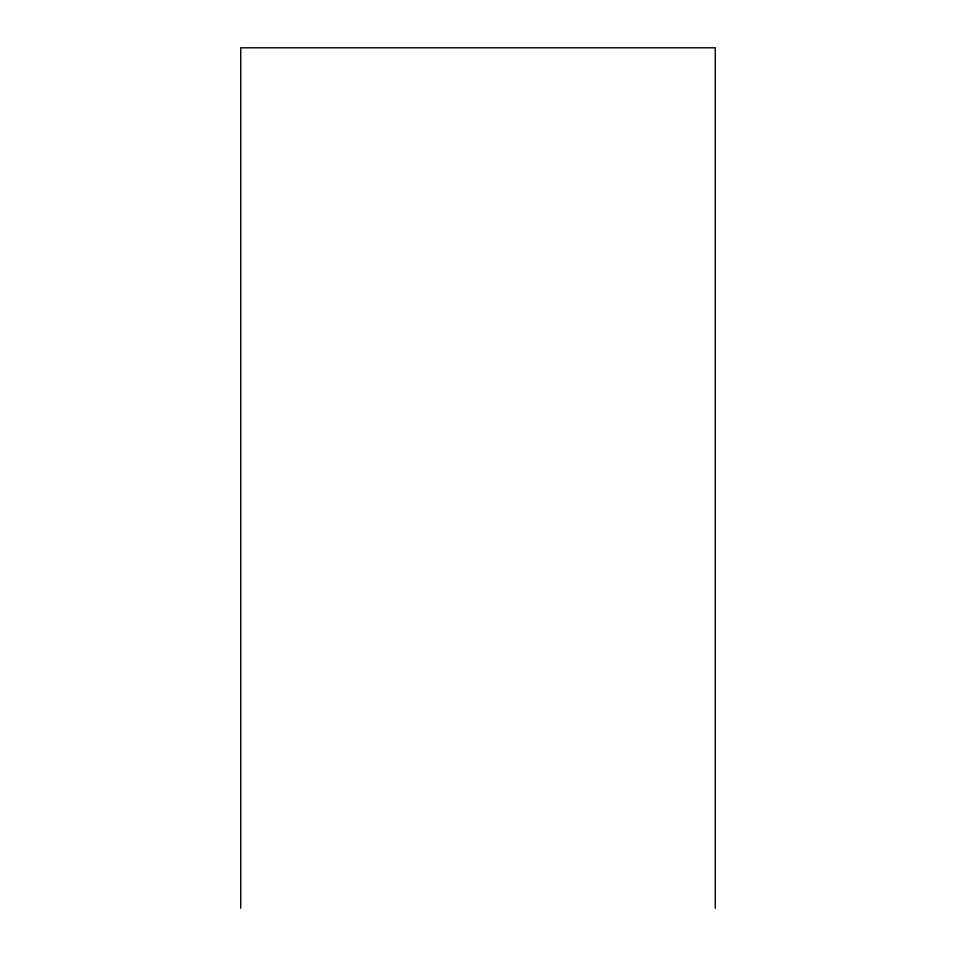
<?xml version="1.0" encoding="UTF-8"?>
<svg xmlns="http://www.w3.org/2000/svg" width="956" height="956" viewBox="0 0 956 956"><rect width="100%" height="100%" fill="white"/><g stroke="black" fill="none" stroke-linecap="round" stroke-linejoin="round"><path stroke-width="1.43" d="M715.279 908.2L715.279 47.8L240.721 47.8L240.721 908.2"/></g></svg>
